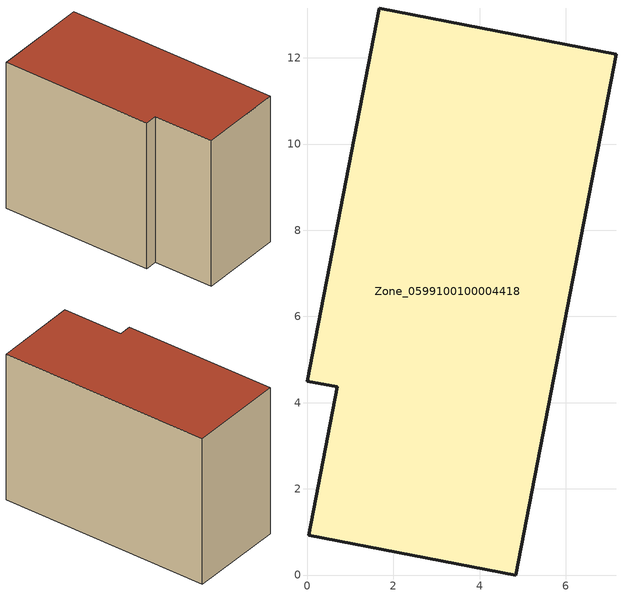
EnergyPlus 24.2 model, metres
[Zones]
Zone_0599100100004418
 floor ground (C_G): 0.03,0.93 0.7,4.36 0,4.5 1.67,13.16 7.17,12.09 4.83,0 z0
 wall outside (C_F): 0.7,4.36 0.03,0.93 4.83,0 7.17,12.09 1.67,13.16 0,4.5 0.7,4.36 z0:8.89
 roof outside (C_R): 1.67,13.16 0,4.5 0.7,4.36 0.03,0.93 4.83,0 7.17,12.09 z8.89
[BUILDING]
Pand.0599100100004418: North Axis=0; Terrain=City; Loads Convergence Tolerance Value=0.04; Temperature Convergence Tolerance Value=0.4; Solar Distribution=FullExterior; Maximum Number of Warmup Days=25; Minimum Number of Warmup Days=1
[Site:Location]
Rotterdam.The.Hague.AP_ZH_NLD Design_Conditions: Latitude=51.96; Longitude=4.45; Time Zone=1; Elevation=-4.5
[SITE:GROUNDTEMPERATURE:BUILDINGSURFACE]
18, 18, 18, 18, 18, 18, 18, 18, 18, 18, 18, 18
[MATERIAL] Thermal Absorptance=0.9; Solar Absorptance=0.7; Visible Absorptance=0.7
Name | Roughness | Thickness | Conductivity | Density | Specific Heat
G.TC.2006-2014 | MediumSmooth | 0.15 | 0.06 | 540 | 1210
F.TC.2006-2014 | Rough | 0.3 | 0.12 | 1920 | 840
R.TC.2006-2014 | MediumRough | 0.2 | 0.08 | 1500 | 1000
[CONSTRUCTION]
C_G: G.TC.2006-2014
C_F: F.TC.2006-2014
C_R: R.TC.2006-2014
[ZONE]
Zone_0599100100004418: Type=1; Multiplier=1; Ceiling Height=Autocalculate; Volume=Autocalculate; Floor Area=autocalculate; Part of Total Floor Area=Yes
[ZONEINFILTRATION:DESIGNFLOWRATE]
Infil_Zone_0599100100004418: Zone or ZoneList or Space or SpaceList=Zone_0599100100004418; Schedule=AlwaysOn; Design Flow Rate Calculation Method=Flow/Area; Flow Rate per Floor Area=0.0015; Constant Term Coefficient=1; Temperature Term Coefficient=0; Velocity Term Coefficient=0; Velocity Squared Term Coefficient=0
[HVACTEMPLATE:ZONE:IDEALLOADSAIRSYSTEM]
Zone_0599100100004418: Maximum Heating Supply Air Temperature=50; Minimum Cooling Supply Air Temperature=13; Maximum Heating Supply Air Humidity Ratio=0.0156; Minimum Cooling Supply Air Humidity Ratio=0.0077; Heating Limit=NoLimit; Cooling Limit=NoLimit; Dehumidification Control Type=ConstantSensibleHeatRatio; Cooling Sensible Heat Ratio=0.7; Dehumidification Setpoint=60; Humidification Control Type=None; Humidification Setpoint=30; Outdoor Air Method=None; Outdoor Air Flow Rate per Person=0.00944; Outdoor Air Flow Rate per Zone Floor Area=0; Outdoor Air Flow Rate per Zone=0; Demand Controlled Ventilation Type=None; Outdoor Air Economizer Type=NoEconomizer; Heat Recovery Type=None; Sensible Heat Recovery Effectiveness=0.7; Latent Heat Recovery Effectiveness=0.65
[ZONECONTROL:THERMOSTAT]
ThermostatControl_Zone_0599100100004418: Zone or ZoneList=Zone_0599100100004418; Control Type Schedule=DualSetpointControlType; Control 1=Thermostat_Zone_0599100100004418; Temperature Difference Between Cutout And Setpoint=0
[THERMOSTATSETPOINT:DUALSETPOINT]
Thermostat_Zone_0599100100004418: Heating Setpoint Temperature Schedule=HeatingSetpoint_Zone_0599100100004418; Cooling Setpoint Temperature Schedule=CoolingSetpoint_Zone_0599100100004418
[SCHEDULE:COMPACT]
HeatingSetpoint_Zone_0599100100004418: Through: 12/31, For: AllDays, Until: 24:00, 21
CoolingSetpoint_Zone_0599100100004418: Through: 12/31, For: AllDays, Until: 24:00, 24
DualSetpointControlType: Through: 12/31, For: AllDays, Until: 24:00, 4
AlwaysOn: Through: 12/31, For: AllDays, Until: 24:00, 1
